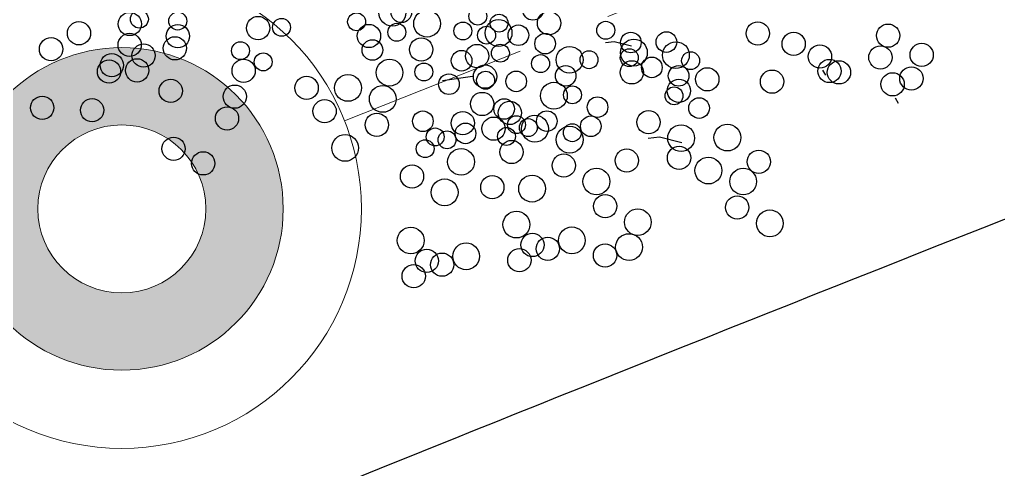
# Model space of a CAD drawing. Header units: millimetres. Extents: x 441156 to 441876, y 4514765 to 4515211.
# Drawn here: x 441564.466 to 441565.762, y 4514830.173 to 4514830.769 of the extents above; entities that cross this region are included whole.
import ezdxf

# ---------------------------------------------------------------- set-up
doc = ezdxf.new("R2010")
doc.units = ezdxf.units.MM
doc.linetypes.add('CONTINUA', pattern=[0])
doc.linetypes.add('HIDDEN', pattern=[0.375, 0.25, -0.125])
doc.layers.add('01_piscinas', color=254, linetype='Continuous')
doc.layers.add('INGIN ELECTRICIDAD ALUMBRADO', color=120, linetype='HIDDEN')

msp = doc.modelspace()

# ---------------------------------------------------------------- hatches: boundary and pattern name
at = {"layer": 'INGIN ELECTRICIDAD ALUMBRADO', "linetype": 'CONTINUA', "lineweight": 13}
h = msp.add_hatch(color=86, dxfattribs=at)
h.dxf.hatch_style = 1
edge = h.paths.add_edge_path()
edge.add_arc((441564.60093035, 4514830.51846324), 0.11124836, 0, 360)
edge = h.paths.add_edge_path()
edge.add_arc((441564.60093035, 4514830.51846324), 0.21369962, 0, 180)
edge.add_arc((441564.60093035, 4514830.51846324), 0.21369962, 180, 360)

# ---------------------------------------------------------------- linework, layer by layer
at = {"layer": '01_piscinas'}
for p, q in [((441565.52864644, 4514830.70228868, 0.00000053), (441565.53281299, 4514830.69546921, 0.00000053)), ((441565.02556634, 4514830.688818, 0.00000053), (441565.06525573, 4514830.69426042, 0.00000053)), ((441565.62488926, 4514830.66548345, 0.00000053), (441565.62905581, 4514830.65866397, 0.00000053))]:
    msp.add_line(p, q, dxfattribs=at)
at = {"layer": '01_piscinas', "elevation": 0.00000131}
msp.add_lwpolyline([(441564.34128148, 4514829.92970618, -0.0042755154), (441566.13414893, 4514830.64783043, -0.0216875721), (441575.40107468, 4514833.81222074, -0.0036590762), (441578.65776771, 4514834.67928291)], format="xyb", dxfattribs=at)
at = {"layer": '01_piscinas', "elevation": 0.00000053}
for points in [[(441565.27569317, 4514830.73406275), (441565.25306743, 4514830.74002266), (441565.25306743, 4514830.74002266), (441565.24157235, 4514830.73849407)], [(441565.34247243, 4514830.60586673), (441565.31305896, 4514830.61361462), (441565.31305896, 4514830.61361462), (441565.29811536, 4514830.61162744)]]:
    msp.add_lwpolyline(points, dxfattribs=at)
at = {"layer": '01_piscinas'}
for centre, radius in [((441564.95916038, 4514830.77851814, 0.00000053), 0.01775907), ((441564.9710705, 4514830.77896785, 0.00000053), 0.01366082), ((441565.14541469, 4514830.78220799, 0.00000053), 0.01366082), ((441564.61148413, 4514830.76347371, 0.00000053), 0.01541533), ((441564.62419144, 4514830.76990529, 0.00000053), 0.01185795), ((441564.67499382, 4514830.76737464, 0.00000053), 0.01185795), ((441565.00520071, 4514830.76396544, 0.00000053), 0.01775907), ((441565.07234032, 4514830.77378907, 0.00000053), 0.01185795), ((441565.16667265, 4514830.7645959, 0.00000053), 0.01541533), ((441564.54419899, 4514830.75119571, 0.00000053), 0.01541533), ((441564.78142589, 4514830.75813758, 0.00000053), 0.01541533), ((441564.81242797, 4514830.75905748, 0.00000053), 0.01185795), ((441564.91183311, 4514830.76637999, 0.00000053), 0.01185795), ((441565.05255894, 4514830.75424344, 0.00000053), 0.01185795), ((441565.09985045, 4514830.75156018, 0.00000053), 0.01775907), ((441565.10049453, 4514830.76464911, 0.00000053), 0.01185795), ((441565.24178088, 4514830.75518299, 0.00000053), 0.01185795), ((441565.44303105, 4514830.75093718, 0.00000053), 0.01541533), ((441564.6751001, 4514830.7473557, 0.00000053), 0.01541533), ((441564.92819211, 4514830.74760122, 0.00000053), 0.01541533), ((441564.96502803, 4514830.7525485, 0.00000053), 0.01185795), ((441565.08394921, 4514830.74863446, 0.00000053), 0.01185795), ((441565.12607574, 4514830.74861096, 0.00000053), 0.01366082), ((441565.2750022, 4514830.73896436, 0.00000053), 0.01366082), ((441565.32212815, 4514830.73953137, 0.00000053), 0.01366082), ((441565.6156857, 4514830.74804978, 0.00000053), 0.01541533), ((441564.50721238, 4514830.73012915, 0.00000053), 0.01541533), ((441564.61129683, 4514830.73577912, 0.00000053), 0.01541533), ((441564.67124666, 4514830.73126179, 0.00000053), 0.01541533), ((441564.75800447, 4514830.72812867, 0.00000053), 0.01185795), ((441564.93277245, 4514830.72903108, 0.00000053), 0.01366082), ((441564.9973455, 4514830.72962028, 0.00000053), 0.01541533), ((441565.16149138, 4514830.73741658, 0.00000053), 0.01366082), ((441565.27901375, 4514830.72553074, 0.00000053), 0.01775907), ((441565.33465536, 4514830.7222266, 0.00000053), 0.01775907), ((441565.49061294, 4514830.737149, 0.00000053), 0.01541533), ((441564.62972344, 4514830.72162055, 0.00000053), 0.01541533), ((441565.05085231, 4514830.71480124, 0.00000053), 0.01366082), ((441565.07138798, 4514830.72102515, 0.00000053), 0.01541533), ((441565.10225399, 4514830.72482872, 0.00000053), 0.01185795), ((441565.19389378, 4514830.71604231, 0.00000053), 0.01775907), ((441565.21962438, 4514830.71611217, 0.00000053), 0.01185795), ((441565.27288328, 4514830.71886383, 0.00000053), 0.01185795), ((441565.35410939, 4514830.71488043, 0.00000053), 0.01185795), ((441565.52542528, 4514830.72036135, 0.00000053), 0.01541533), ((441565.6054603, 4514830.71918402, 0.00000053), 0.01541533), ((441565.66011393, 4514830.72253507, 0.00000053), 0.01541533), ((441564.58397672, 4514830.70049124, 0.00000053), 0.01541533), ((441564.58764437, 4514830.7088889, 0.00000053), 0.01541533), ((441564.62116557, 4514830.702026, 0.00000053), 0.01541533), ((441564.76225309, 4514830.70151449, 0.00000053), 0.01541533), ((441564.78814867, 4514830.71325396, 0.00000053), 0.01185795), ((441564.95541324, 4514830.69904763, 0.00000053), 0.01775907), ((441565.15544891, 4514830.71099723, 0.00000053), 0.01185795), ((441565.27625916, 4514830.69940006, 0.00000053), 0.01541533), ((441565.3027892, 4514830.70593434, 0.00000053), 0.01366082), ((441565.53806886, 4514830.7011799, 0.00000053), 0.01541533), ((441565.55059758, 4514830.69940814, 0.00000053), 0.01541533), ((441565.00088692, 4514830.69992275, 0.00000053), 0.01185795), ((441565.08190864, 4514830.69375677, 0.00000053), 0.01541533), ((441565.08267082, 4514830.68895802, 0.00000053), 0.01185795), ((441565.12319333, 4514830.6874798, 0.00000053), 0.01366082), ((441565.18867022, 4514830.6947786, 0.00000053), 0.01366082), ((441565.33820484, 4514830.69473995, 0.00000053), 0.01366082), ((441565.37623097, 4514830.69018038, 0.00000053), 0.01541533), ((441565.46199097, 4514830.68710371, 0.00000053), 0.01541533), ((441565.6464621, 4514830.6912771, 0.00000053), 0.01541533), ((441564.66564924, 4514830.6748205, 0.00000053), 0.01541533), ((441564.84565813, 4514830.6788266, 0.00000053), 0.01541533), ((441564.90042262, 4514830.67879607, 0.00000053), 0.01775907), ((441565.03410823, 4514830.68370412, 0.00000053), 0.01366082), ((441565.33861511, 4514830.67494391, 0.00000053), 0.01541533), ((441565.62166811, 4514830.68355612, 0.00000053), 0.01541533), ((441564.75045306, 4514830.66722565, 0.00000053), 0.01541533), ((441564.94646295, 4514830.66424336, 0.00000053), 0.01775907), ((441565.1731104, 4514830.66845555, 0.00000053), 0.01775907), ((441565.19767736, 4514830.66955235, 0.00000053), 0.01185795), ((441565.33216237, 4514830.66832061, 0.00000053), 0.01185795), ((441564.49552017, 4514830.65246204, 0.00000053), 0.01541533), ((441564.56156327, 4514830.64917218, 0.00000053), 0.01541533), ((441564.86945435, 4514830.64787914, 0.00000053), 0.01541533), ((441565.07811372, 4514830.65751095, 0.00000053), 0.01541533), ((441565.10720611, 4514830.6508746, 0.00000053), 0.01366082), ((441565.23089868, 4514830.65333372, 0.00000053), 0.01366082), ((441565.36538368, 4514830.65210198, 0.00000053), 0.01366082), ((441564.74022767, 4514830.63835989, 0.00000053), 0.01541533), ((441565.1147142, 4514830.645629, 0.00000053), 0.01541533), ((441564.93860774, 4514830.62989821, 0.00000053), 0.01541533), ((441564.99956354, 4514830.63463262, 0.00000053), 0.01366082), ((441565.05239793, 4514830.63210163, 0.00000053), 0.01541533), ((441565.09320528, 4514830.62480995, 0.00000053), 0.01541533), ((441565.12352495, 4514830.6300915, 0.00000053), 0.01185795), ((441565.13918735, 4514830.62622366, 0.00000053), 0.01185795), ((441565.14796977, 4514830.62477941, 0.00000053), 0.01775907), ((441565.16367752, 4514830.63475746, 0.00000053), 0.01366082), ((441565.2219835, 4514830.62792892, 0.00000053), 0.01366082), ((441565.29838645, 4514830.63332304, 0.00000053), 0.01541533), ((441565.01588238, 4514830.61384951, 0.00000053), 0.01185795), ((441565.05603495, 4514830.61851548, 0.00000053), 0.01366082), ((441565.11025207, 4514830.6145033, 0.00000053), 0.01185795), ((441565.1940101, 4514830.61022671, 0.00000053), 0.01775907), ((441565.19749333, 4514830.61939512, 0.00000053), 0.01185795), ((441565.34157416, 4514830.61223882, 0.00000053), 0.01775907), ((441565.40283789, 4514830.61297594, 0.00000053), 0.01775907), ((441564.66947711, 4514830.59815243, 0.00000053), 0.01541533), ((441564.89667548, 4514830.59932555, 0.00000053), 0.01775907), ((441565.0026095, 4514830.59826132, 0.00000053), 0.01185795), ((441565.03154478, 4514830.60998168, 0.00000053), 0.01185795), ((441565.0501793, 4514830.58082677, 0.00000053), 0.01775907), ((441565.11700149, 4514830.59386249, 0.00000053), 0.01541533), ((441565.269583, 4514830.58253098, 0.00000053), 0.01541533), ((441565.33881957, 4514830.58610814, 0.00000053), 0.01541533), ((441564.70866457, 4514830.57881531, 0.00000053), 0.01541533), ((441565.18615488, 4514830.57588156, 0.00000053), 0.01541533), ((441565.37769726, 4514830.5692998, 0.00000053), 0.01775907), ((441565.44441351, 4514830.58092971, 0.00000053), 0.01541533), ((441564.98522429, 4514830.56148474, 0.00000053), 0.01541533), ((441565.2293426, 4514830.55479734, 0.00000053), 0.01775907), ((441565.42373759, 4514830.5547471, 0.00000053), 0.01775907), ((441565.028412, 4514830.54040052, 0.00000053), 0.01775907), ((441565.09154337, 4514830.54723058, 0.00000053), 0.01541533), ((441565.14422263, 4514830.5453089, 0.00000053), 0.01775907), ((441565.24105187, 4514830.52200321, 0.00000053), 0.01541533), ((441565.41588238, 4514830.52040195, 0.00000053), 0.01541533), ((441565.12343925, 4514830.49772214, 0.00000053), 0.01775907), ((441565.28423958, 4514830.50091899, 0.00000053), 0.01775907), ((441565.45907009, 4514830.49931773, 0.00000053), 0.01775907), ((441564.98350391, 4514830.47660756, 0.00000053), 0.01775907), ((441565.19685208, 4514830.47676986, 0.00000053), 0.01775907), ((441565.14465374, 4514830.4707041, 0.00000053), 0.01541533), ((441565.16501486, 4514830.46567592, 0.00000053), 0.01541533), ((441565.27264985, 4514830.46789276, 0.00000053), 0.01775907), ((441565.05691674, 4514830.45565527, 0.00000053), 0.01775907), ((441565.24081263, 4514830.45679882, 0.00000053), 0.01541533), ((441565.0047184, 4514830.44958952, 0.00000053), 0.01541533), ((441565.02507952, 4514830.44456134, 0.00000053), 0.01541533), ((441565.127399, 4514830.45043945, 0.00000053), 0.01541533), ((441564.98746365, 4514830.42932487, 0.00000053), 0.01541533)]:
    msp.add_circle(centre, radius, dxfattribs=at)
at = {"layer": 'INGIN ELECTRICIDAD ALUMBRADO', "color": 86, "lineweight": 13, "elevation": 0.00000131}
msp.add_lwpolyline([(441564.89588623, 4514830.63537011), (441565.79677686, 4514830.99244149)], dxfattribs=at)
at = {"layer": 'INGIN ELECTRICIDAD ALUMBRADO', "color": 86, "linetype": 'CONTINUA', "lineweight": 13}
for radius in [0.31727935, 0.21369962, 0.11124836]:
    msp.add_circle((441564.60093035, 4514830.51846324, 0.00000131), radius, dxfattribs=at)

doc.saveas('drawing.dxf')
